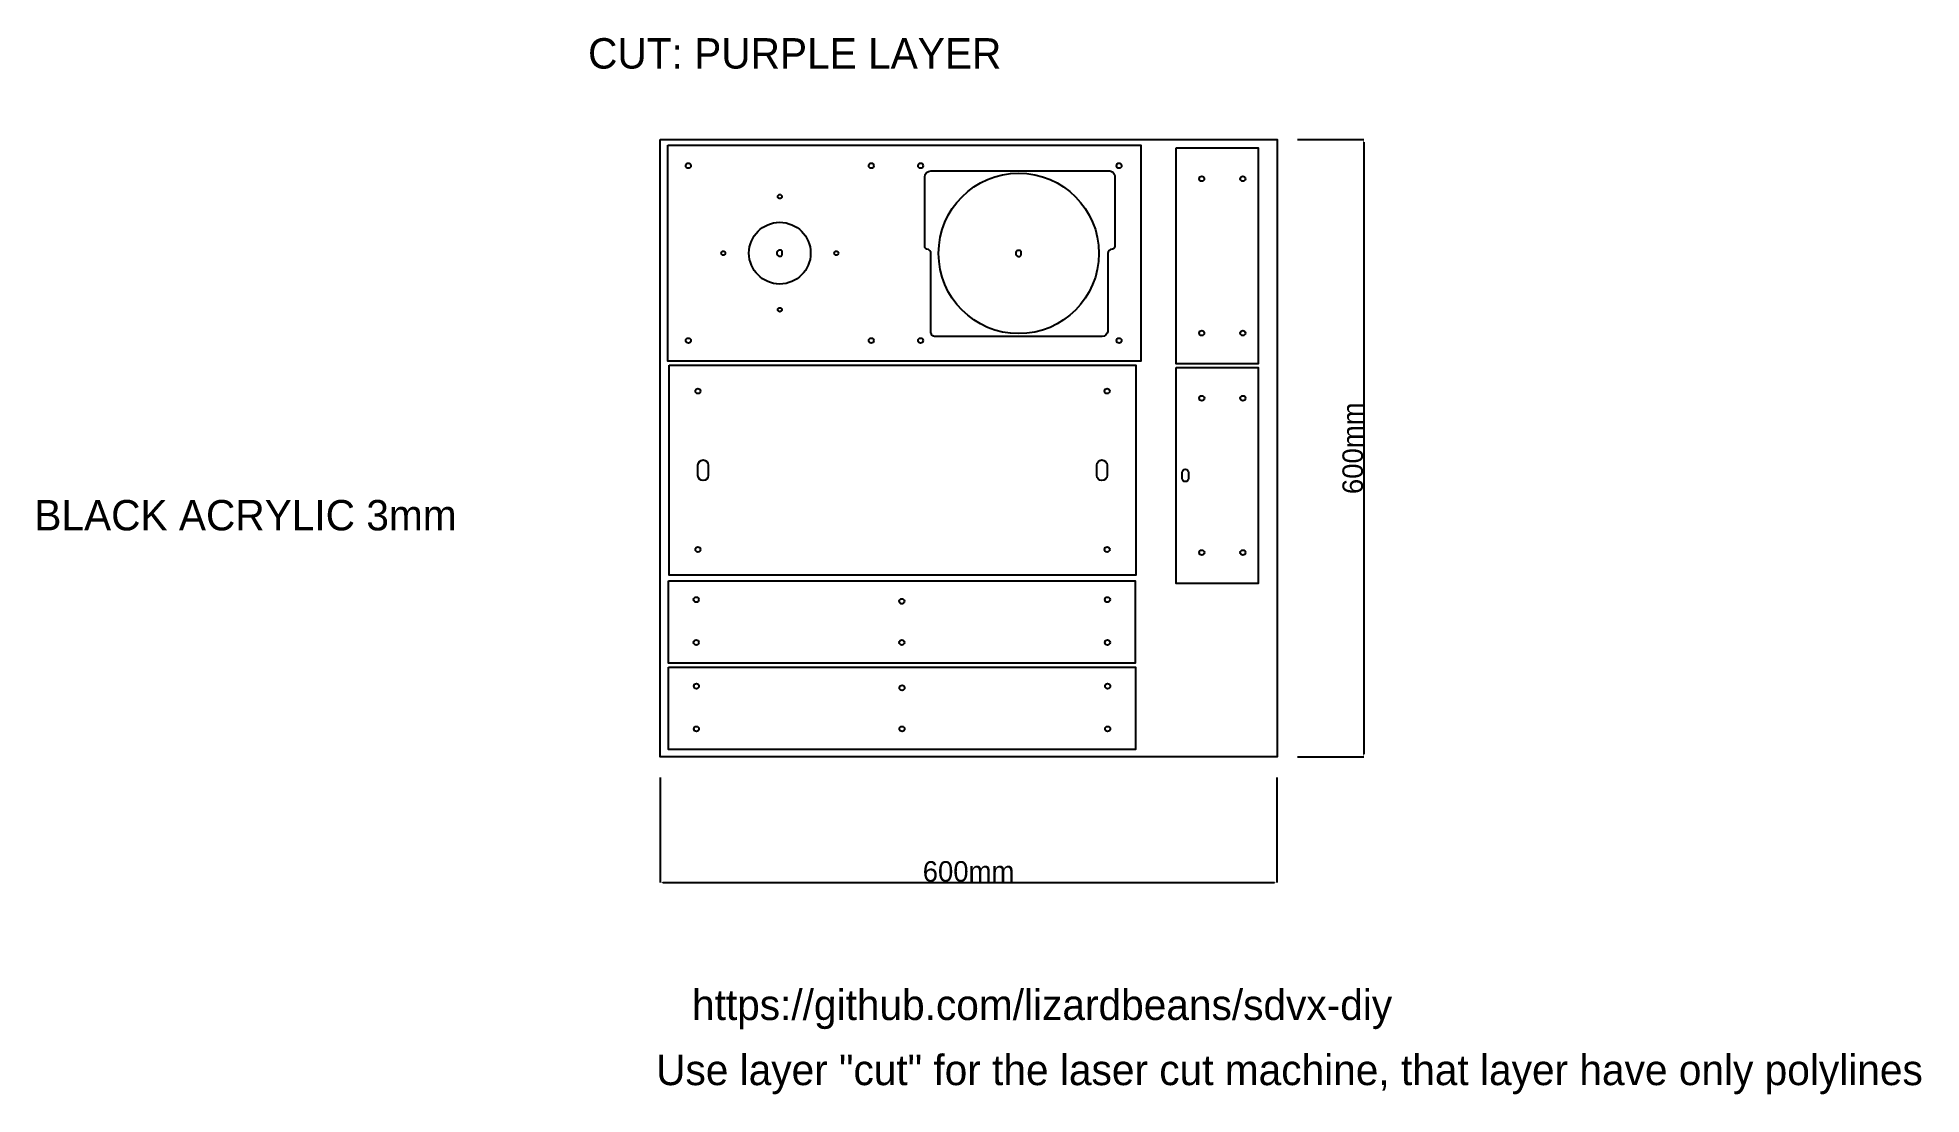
# Model space of a CAD drawing. Header units: millimetres. Extents: x -801 to 1031, y -1580 to -553.
import ezdxf

# ---------------------------------------------------------------- set-up
doc = ezdxf.new("R2010")
doc.units = ezdxf.units.MM
for name, color, linetype in [('Corte A (5mm Acr. Transp.) Todo Junto', 210, 'Continuous'), ('Corte B (5mm Acr. Transp.) Todo Junto', 210, 'Continuous'), ('Texto', 10, 'Continuous')]:
    doc.layers.add(name, color=color, linetype=linetype)
doc.dimstyles.new('ISO-25', dxfattribs={"dimtxt": 2.5, "dimasz": 2.5, "dimexe": 1.25, "dimexo": 0.625, "dimtad": 1, "dimtxsty": 'Standard', "dimcen": 2.5, "dimadec": 0, "dimazin": 0, "dimtfac": 1, "dimtmove": 0, "dimatfit": 3, "dimfxl": 1, "dimarcsym": 0})

# ---------------------------------------------------------------- blocks, each defined once
blk = doc.blocks.new('*D1')
at = {"layer": 'Defpoints', "color": 0, "transparency": 16777216}
for p in [(404, -652), (404, -1252), (488.4, -1252)]:
    blk.add_point(p, dxfattribs=at)
at = {"layer": 'Texto', "color": 0, "lineweight": -2, "transparency": 16777216}
for p, q in [((424, -652), (488.4, -652)), ((488.4, -654.5), (488.4, -1249.5)), ((424, -1252), (488.4, -1252))]:
    blk.add_line(p, q, dxfattribs=at)
at = {"layer": 'Texto', "color": 0, "transparency": 16777216}
for points in [[(488, -654.5), (488.8, -654.5), (488.4, -652)], [(488, -1249.5), (488.8, -1249.5), (488.4, -1252)]]:
    blk.add_solid(points, dxfattribs=at)
at = {"layer": 'Texto', "color": 0, "transparency": 16777216, "insert": (477.8, -952), "char_height": 20, "attachment_point": 5, "rotation": 90}
blk.add_mtext('600mm', dxfattribs=at)
blk = doc.blocks.new('*D2')
at = {"layer": 'Defpoints', "color": 0, "transparency": 16777216}
for p in [(-196, -1252), (404, -1252), (404, -1374.1)]:
    blk.add_point(p, dxfattribs=at)
at = {"layer": 'Texto', "color": 0, "lineweight": -2, "transparency": 16777216}
for p, q in [((-196, -1272), (-196, -1374.1)), ((404, -1272), (404, -1374.1)), ((-193.5, -1374.1), (401.5, -1374.1))]:
    blk.add_line(p, q, dxfattribs=at)
at = {"layer": 'Texto', "color": 0, "transparency": 16777216}
for points in [[(-193.5, -1373.7), (-193.5, -1374.5), (-196, -1374.1)], [(401.5, -1373.7), (401.5, -1374.5), (404, -1374.1)]]:
    blk.add_solid(points, dxfattribs=at)
at = {"layer": 'Texto', "color": 0, "transparency": 16777216, "insert": (104, -1363.5), "char_height": 20, "attachment_point": 5}
blk.add_mtext('600mm', dxfattribs=at)

msp = doc.modelspace()

# ---------------------------------------------------------------- linework, layer by layer
at = {"layer": 'Corte A (5mm Acr. Transp.) Todo Junto'}
msp.add_lwpolyline([(155.247, -764.487), (155.247, -760.826, 2.93737938), (155.247, -764.487, -0.42463358)], format="xyb", dxfattribs=at)
at = {"layer": 'Corte B (5mm Acr. Transp.) Todo Junto'}
for points in [[(-188.569, -657.377), (271.431, -657.377), (271.431, -867.377), (-188.569, -867.377)], [(305.779, -660.07), (385.779, -660.07), (385.779, -870.07), (305.779, -870.07)], [(-187.222, -871.416), (266.778, -871.416), (266.778, -1075.416), (-187.222, -1075.416)], [(305.84, -873.435), (385.84, -873.435), (385.84, -1083.435), (305.84, -1083.435)], [(-187.895, -1080.8), (266.105, -1080.8), (266.105, -1160.8), (-187.895, -1160.8)], [(-187.723, -1164.857), (266.277, -1164.857), (266.277, -1244.857), (-187.723, -1244.857)]]:
    msp.add_lwpolyline(points, close=True, dxfattribs=at)
for points in [[(61.372, -755.47), (61.372, -688.379, -0.410542), (67.372, -682.379), (240.135, -682.379, -0.42345773), (246.374, -688.379), (246.374, -755.47, -0.40492311), (243.871, -758.379, 0.37966649), (239.371, -762.656), (239.371, -838.379, -0.36361176), (233.871, -843.379), (71.871, -843.379, -0.49034321), (67.371, -838.379), (67.371, -763.379, 0.41266619), (63.319, -758.379, -0.33029047), (61.372, -755.47)], [(-77.212, -764.208), (-77.212, -760.547, 2.93737938), (-77.212, -764.208, -0.42463358)]]:
    msp.add_lwpolyline(points, format="xyb", dxfattribs=at)
for points in [[(-159.222, -968.416, -1), (-149.222, -968.416), (-149.222, -978.416, -1), (-159.222, -978.416)], [(228.778, -968.416, -1), (238.778, -968.416), (238.778, -978.416, -1), (228.778, -978.416)], [(311.84, -975.435, -1), (317.84, -975.435), (317.84, -981.435, -1), (311.84, -981.435)]]:
    msp.add_lwpolyline(points, format="xyb", close=True, dxfattribs=at)
for centre, radius in [((-168.569, -677.377), 2.5), ((9.392, -677.377), 2.5), ((57.375, -677.377), 2.5), ((250.373, -677.377), 2.5), ((152.871, -762.656), 77.971), ((152.871, -762.656), 77.971), ((330.779, -690.07), 2.5), ((370.779, -690.07), 2.5), ((-79.588, -707.377), 2), ((-79.588, -762.377), 30), ((-134.588, -762.377), 2), ((-24.588, -762.377), 2), ((-79.588, -817.377), 2), ((330.779, -840.07), 2.5), ((370.779, -840.07), 2.5), ((-168.569, -847.377), 2.5), ((9.392, -847.377), 2.5), ((57.375, -847.377), 2.5), ((250.373, -847.377), 2.5), ((-159.222, -896.416), 2.5), ((238.778, -896.416), 2.5), ((330.84, -903.435), 2.5), ((370.84, -903.435), 2.5), ((-159.222, -1050.416), 2.5), ((238.778, -1050.416), 2.5), ((330.84, -1053.435), 2.5), ((370.84, -1053.435), 2.5), ((-160.895, -1099.163), 2.5), ((39.105, -1100.8), 2.5), ((239.105, -1099.163), 2.5), ((-160.895, -1140.8), 2.5), ((39.105, -1140.8), 2.5), ((239.105, -1140.8), 2.5), ((-160.723, -1183.22), 2.5), ((39.277, -1184.857), 2.5), ((239.277, -1183.22), 2.5), ((-160.723, -1224.857), 2.5), ((39.277, -1224.857), 2.5), ((239.277, -1224.857), 2.5)]:
    msp.add_circle(centre, radius, dxfattribs=at)
at = {"layer": 'Texto'}
msp.add_lwpolyline([(-195.977, -651.993), (404.023, -651.993), (404.023, -1251.993), (-195.977, -1251.993)], close=True, dxfattribs=at)

# ---------------------------------------------------------------- texts
at = {"layer": 'Texto', "color": 10}
for s, p in [('CUT: PURPLE LAYER', (-266.106, -582.965)), ('BLACK ACRYLIC 3mm', (-804.719, -1031.872)), ('https://github.com/lizardbeans/sdvx-diy', (-165.034, -1507.789)), ('Use layer "cut" for the laser cut machine, that layer have only polylines', (-199.906, -1571.067))]:
    msp.add_text(s, height=29.56028, dxfattribs=at).set_placement(p)

# ---------------------------------------------------------------- dimensions: what is measured, and where the dimension line sits
at = {"layer": 'Texto'}
dim = msp.add_linear_dim(base=(488.4, -1251.993), p1=(404.023, -651.993), p2=(404.023, -1251.993), angle=90, dimstyle='ISO-25', override={"dimtxt": 20, "dimexe": 0, "dimexo": 20, "dimpost": 'mm'}, dxfattribs=at)
dim.commit()
dim.dimension.update_dxf_attribs({"geometry": '*D1', "text_midpoint": (477.775, -951.993)})
dim = msp.add_linear_dim(base=(404.023, -1374.099), p1=(-195.977, -1251.993), p2=(404.023, -1251.993), dimstyle='ISO-25', override={"dimtxt": 20, "dimexe": 0, "dimexo": 20, "dimpost": 'mm'}, dxfattribs=at)
dim.commit()
dim.dimension.update_dxf_attribs({"geometry": '*D2', "text_midpoint": (104.023, -1363.474)})

doc.saveas('drawing.dxf')
